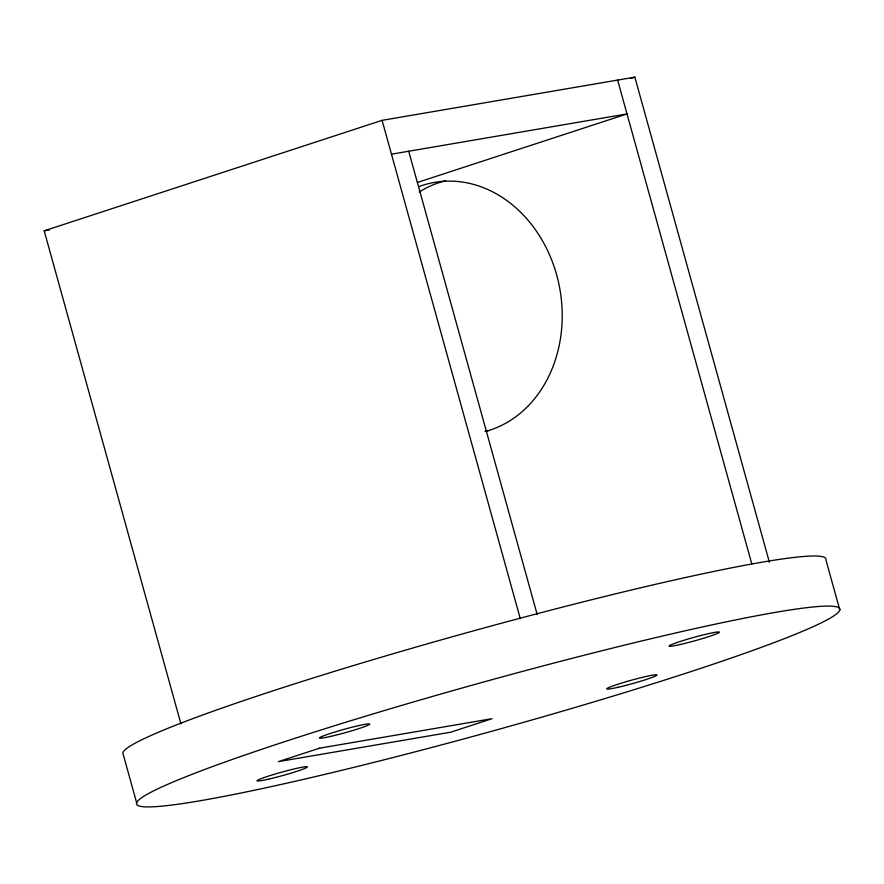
<?xml version="1.0" encoding="UTF-8"?>
<svg xmlns="http://www.w3.org/2000/svg" width="884" height="884" viewBox="0 0 884 884"><rect width="100%" height="100%" fill="white"/><g stroke="black" fill="none" stroke-linecap="round" stroke-linejoin="round"><path stroke-width="1.33" d="M180.944 723.908L44.2 230.823L382.087 120.346L634.856 77.14L769.389 562.257M630.933 78.433L634.856 77.14M417.358 182.48L627.01 113.925L391.468 154.181M44.2 230.823L49.504 229.917M839.8 609.949A364.805 24.807 -15.5 0 0 318.085 730.902A364.805 24.807 -15.5 0 0 306.881 778.583A364.805 24.807 -15.5 0 0 839.8 609.949L825.91 559.837A364.805 24.807 -15.5 0 0 480.83 628.844A364.805 24.807 -15.5 0 0 122.81 752.903L136.711 803.015M617.629 80.09L751.787 563.87M408.706 151.23L537.163 614.457M382.087 120.346L520.3 618.734M487.869 431.149A127.23 105.483 80.3 0 1 485.139 431.359M419.27 191.994A127.23 105.483 80.3 0 1 445.304 180.811M418.972 186.568A127.23 105.483 80.3 0 1 556.887 275.742A127.23 105.483 80.3 0 1 485.371 431.48M319.665 748.151L278.46 761.621L450.818 732.173L492.012 718.692L319.665 748.151M268.504 779.169A26.056 1.768 -15.5 0 0 307.3 767.025A26.056 1.768 -15.5 0 0 270.869 775.334A26.056 1.768 -15.5 0 0 268.504 779.169M330.914 736.35A26.056 1.768 -15.5 0 0 369.711 724.206A26.056 1.768 -15.5 0 0 333.279 732.516A26.056 1.768 -15.5 0 0 330.914 736.35M680.558 644.436A26.056 1.768 -15.5 0 0 719.355 632.292A26.056 1.768 -15.5 0 0 682.923 640.602A26.056 1.768 -15.5 0 0 680.558 644.436M618.159 687.255A26.056 1.768 -15.5 0 0 656.956 675.111A26.056 1.768 -15.5 0 0 620.524 683.42A26.056 1.768 -15.5 0 0 618.159 687.255"/></g></svg>
